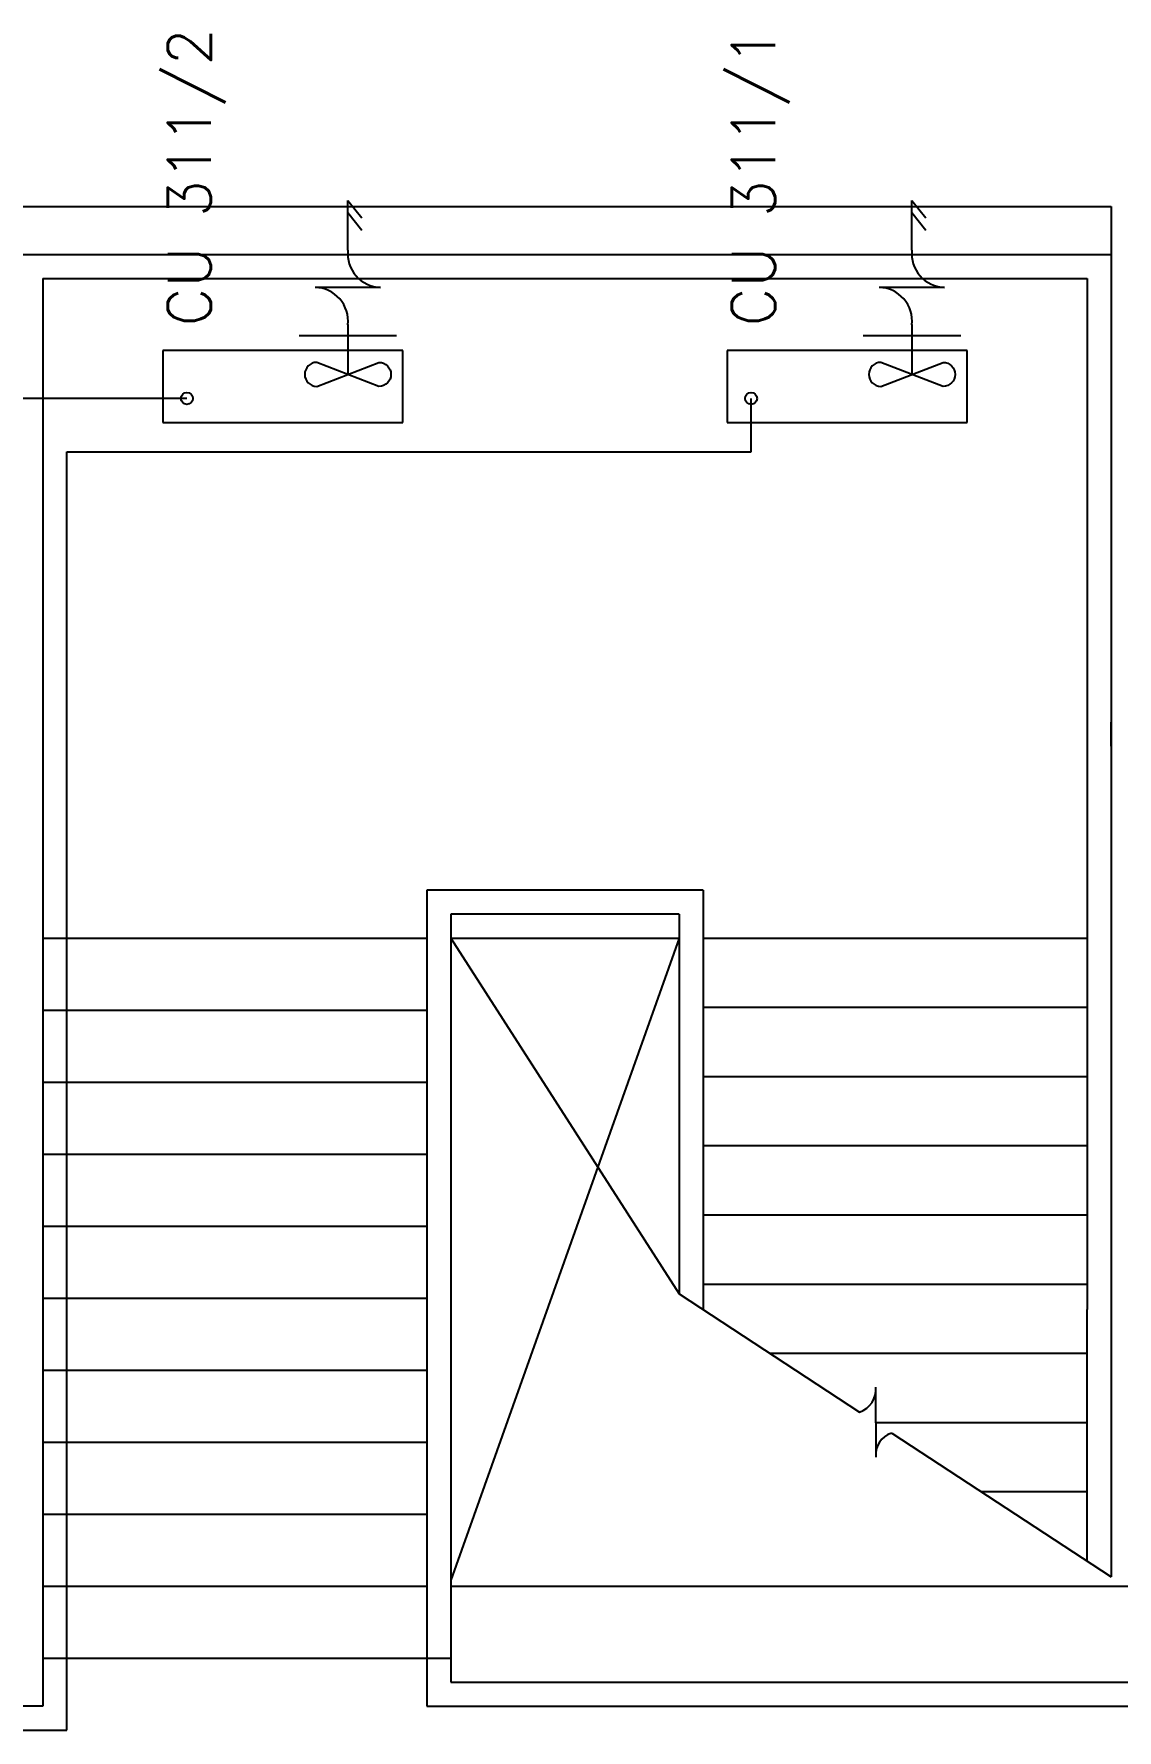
# Model space of a CAD drawing. Header units: millimetres. Extents: x -398 to 816, y -1 to 208.
# Drawn here: x 401.88 to 406.39, y 37.05 to 44.12 of the extents above; entities that cross this region are included whole.
import ezdxf

# ---------------------------------------------------------------- set-up
doc = ezdxf.new("R2010")
doc.units = ezdxf.units.MM
for name, color, linetype in [('AA_Floor', 31, 'Continuous'), ('AA_Wall', 1, 'Continuous'), ('AC FCU', 221, 'Continuous'), ('AC LINE', 171, 'Continuous')]:
    doc.layers.add(name, color=color, linetype=linetype)
doc.styles.add('Romans', font='romans.shx')

# ---------------------------------------------------------------- blocks, each defined once
blk = doc.blocks.new('ACC1')
at = {"layer": 'AC FCU'}
for p, q in [((0, 0.5), (-0.3, 0.5)), ((-0.3, 0.5), (-0.3, -0.5)), ((0, -0.5), (0, 0.5)), ((-0.3, -0.5), (0, -0.5))]:
    blk.add_line(p, q, dxfattribs=at)
at = {"layer": 'AC FCU', "color": 8}
for p, q in [((-0.3604, 0.4736), (-0.3604, 0.0672)), ((-0.5625, 0.4065), (-0.5625, 0.1342)), ((-0.925, 0.2704), (-0.8518, 0.328)), ((-0.8748, 0.2704), (-0.8016, 0.328)), ((-0.7177, 0.2704), (-0.925, 0.2704)), ((-0.4072, 0.2704), (-0.2, 0.2704))]:
    blk.add_line(p, q, dxfattribs=at)
at = {"layer": 'AC FCU'}
blk.add_lwpolyline([(-0.25, 0.4, -1), (-0.15, 0.4), (-0.25, 0.1407, 1), (-0.15, 0.1407), (-0.25, 0.4)], format="xyb", dxfattribs=at)
blk.add_circle((-0.1, -0.4), 0.025, dxfattribs=at)
at = {"layer": 'AC FCU', "color": 8}
for centre, start, end in [((-0.7029, 0.4101), 263.9498, 358.55128), ((-0.422, 0.1307), 83.9498, 178.55128)]:
    blk.add_arc(centre, 0.1405, start, end, dxfattribs=at)

msp = doc.modelspace()

# ---------------------------------------------------------------- linework, layer by layer
at = {"layer": 'AA_Floor', "color": 9}
for p, q in [((401.8164, 43.3989), (406.3664, 43.3989)), ((406.3664, 43.3989), (406.3664, 41.2489)), ((401.9164, 40.3489), (403.5164, 40.3489)), ((403.6164, 40.3489), (404.5664, 38.8674)), ((404.5664, 40.3489), (403.6164, 37.6739)), ((403.6164, 40.3489), (404.5664, 40.3489)), ((404.6664, 40.3489), (406.2664, 40.3489)), ((401.9164, 40.0489), (403.5164, 40.0489)), ((406.2664, 40.0605), (404.6664, 40.0605)), ((401.9164, 39.7489), (403.5164, 39.7489)), ((406.2664, 39.772), (404.6664, 39.772)), ((401.9164, 39.4489), (403.5164, 39.4489)), ((406.2664, 39.4836), (404.6664, 39.4836)), ((406.2664, 39.1951), (404.6664, 39.1951)), ((401.9164, 39.1489), (403.5164, 39.1489)), ((406.2664, 38.9066), (404.6664, 38.9066)), ((401.9164, 38.8489), (403.5164, 38.8489)), ((406.2664, 38.6182), (404.9465, 38.6182)), ((401.9164, 38.5489), (403.5164, 38.5489)), ((406.2664, 38.3297), (405.3865, 38.3297)), ((401.9164, 38.2489), (403.5164, 38.2489)), ((406.2664, 38.0412), (405.8264, 38.0412)), ((401.9164, 37.9489), (403.5164, 37.9489)), ((401.9164, 37.6489), (403.5164, 37.6489)), ((403.6164, 37.6489), (406.6664, 37.6489)), ((401.9164, 37.3489), (403.5164, 37.3489))]:
    msp.add_line(p, q, dxfattribs=at)
at = {"layer": 'AA_Wall', "color": 9}
for p, q in [((401.8164, 43.1989), (406.3664, 43.1989)), ((406.3664, 43.1989), (406.3664, 37.8989)), ((401.9164, 43.0989), (406.2664, 43.0989)), ((401.9164, 43.0989), (401.9164, 37.1489)), ((406.2664, 43.0989), (406.2664, 38.8018)), ((406.3664, 41.1489), (406.3664, 41.2489)), ((403.5164, 40.5489), (403.5164, 37.1489)), ((404.6664, 40.5489), (403.5164, 40.5489)), ((404.6664, 40.5489), (404.6664, 38.8018)), ((403.6164, 40.4489), (403.6164, 37.2489)), ((404.5664, 40.4489), (403.6164, 40.4489)), ((404.5664, 40.4489), (404.5664, 38.8674)), ((406.3664, 40.4489), (406.3664, 37.6872)), ((404.5664, 38.8674), (405.3183, 38.3744)), ((406.2664, 37.7528), (406.2664, 38.8018)), ((405.3865, 38.3297), (405.3865, 38.4783)), ((405.3865, 38.3297), (405.3865, 38.1858)), ((405.4524, 38.2865), (406.3664, 37.6872)), ((403.5164, 37.3489), (403.6164, 37.3489)), ((403.6164, 37.2489), (406.6664, 37.2489)), ((401.9164, 37.1489), (401.5164, 37.1489)), ((403.5164, 37.1489), (406.6664, 37.1489))]:
    msp.add_line(p, q, dxfattribs=at)
for centre, radius, start, end in [((405.2874, 38.4689), 0.0995, 288.12023, 5.37796), ((405.4793, 38.1969), 0.0935, 106.7135, 186.78469)]:
    msp.add_arc(centre, radius, start, end, dxfattribs=at)
at = {"layer": 'AC LINE'}
for p, q in [((402.5164, 42.5989), (393.2664, 42.5989)), ((404.8664, 42.3766), (404.8664, 42.5989)), ((402.0164, 40.1239), (402.0164, 42.3766)), ((402.0164, 42.3766), (404.8664, 42.3766)), ((402.0164, 37.0489), (402.0164, 40.1239)), ((402.0164, 40.1239), (402.0164, 40.1239)), ((400.0164, 37.0489), (402.0164, 37.0489))]:
    msp.add_line(p, q, dxfattribs=at)

# ---------------------------------------------------------------- block references
at = {"layer": 'AC FCU', "rotation": 270}
for p in [(402.9164, 42.4989), (405.2664, 42.4989)]:
    msp.add_blockref('ACC1', p, dxfattribs=at)

# ---------------------------------------------------------------- texts
at = {"layer": 'AC FCU', "style": 'Romans'}
for s, p in [('CU 311/2', (402.6164, 42.8989)), ('CU 311/1', (404.9664, 42.8989))]:
    msp.add_text(s, height=0.18, rotation=90, dxfattribs=at).set_placement(p)

doc.saveas('drawing.dxf')
